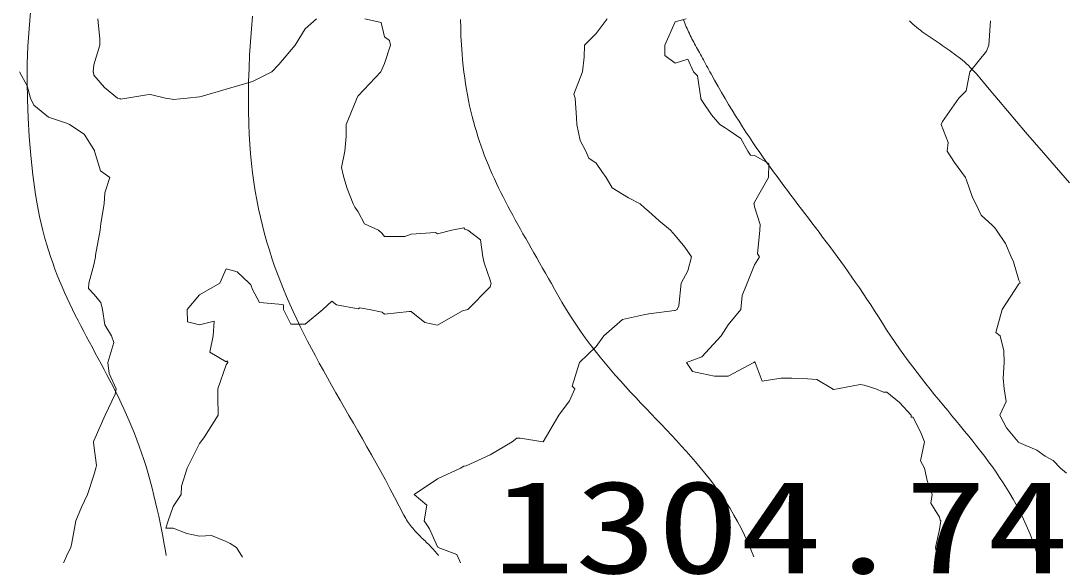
# Model space of a CAD drawing. Units: millimetres at full size, sheet at 1:500; details may follow other scales. Extents: x -209175 to 420500, y 0 to 351151.
# Drawn here: x 85958 to 93853, y 160072 to 164116 of the extents above; entities that cross this region are included whole.
import ezdxf
from ezdxf.enums import TextEntityAlignment as Align

# ---------------------------------------------------------------- set-up
doc = ezdxf.new("R2010")
doc.units = ezdxf.units.MM
doc.header["$LTSCALE"] = 500
for name, color, linetype, lineweight in [('D-BGD-HICN', 7, 'Continuous', 13), ('D-BGD-LWCN', 8, 'Continuous', 13), ('D-BGD-TXT', 7, 'Continuous', 13), ('D-BYP-STR8', 5, 'Continuous', 50), ('サーフェス_コンタ作成', 33, 'Continuous', 13)]:
    doc.layers.add(name, color=color, linetype=linetype, lineweight=lineweight)
doc.styles.add('ＭＳ ゴシック', font='')
doc.styles.get('ＭＳ ゴシック').set_extended_font_data('MS Gothic')

msp = doc.modelspace()

# ---------------------------------------------------------------- linework, layer by layer
at = {"layer": 'D-BGD-HICN'}
msp.add_lwpolyline([(89118.2, 160070.3), (89111.4, 160079.4), (89104.4, 160088.2), (89097.2, 160097), (89089.8, 160105.5), (89082.2, 160114), (89074.4, 160122.4), (89066.5, 160130.7), (89058.5, 160138.9), (89050.3, 160147), (89042, 160155.2), (89033.6, 160163.3), (89025.2, 160171.4), (89016.7, 160179.6), (89008.1, 160187.8), (88999.5, 160196), (88991, 160204.4), (88982.4, 160212.8), (88973.8, 160221.3), (88965.2, 160229.9), (88956.7, 160238.7), (88948.3, 160247.7), (88939.9, 160256.8), (88931.7, 160266.2), (88923.5, 160275.7), (88915.5, 160285.5), (88907.6, 160295.5), (88899.9, 160305.8), (88892.3, 160316.4), (88884.9, 160327.3), (88877.8, 160338.5), (88870.8, 160350), (88864.1, 160361.9), (88857.6, 160374.1), (88822.3, 160442.7), (88787, 160510.1), (88751.7, 160576.3), (88716.5, 160641.4), (88681.4, 160705.5), (88646.4, 160768.5), (88611.6, 160830.6), (88576.9, 160891.8), (88542.5, 160952.3), (88508.4, 161012), (88474.5, 161071), (88440.9, 161129.3), (88407.7, 161187.2), (88374.8, 161244.5), (88342.3, 161301.4), (88310.2, 161357.9), (88278.6, 161414), (88247.5, 161470), (88216.9, 161525.7), (88186.8, 161581.3), (88157.3, 161636.8), (88128.4, 161692.4), (88100.1, 161748), (88072.5, 161803.6), (88045.6, 161859.5), (88019.4, 161915.6), (87993.9, 161972), (87969.2, 162028.8), (87945.3, 162086), (87922.3, 162143.7), (87900.1, 162201.9), (87878.8, 162260.7), (87858.4, 162320.2), (87839, 162380.4), (87820.6, 162441.4), (87803.1, 162503.3), (87786.7, 162566.1), (87771.4, 162629.8), (87757.2, 162694.6), (87744.1, 162760.5), (87732.2, 162827.6), (87721.4, 162895.9), (87711.9, 162965.4), (87703.6, 163036.3), (87696.6, 163108.6), (87690.9, 163182.4), (87686.5, 163257.7), (87683.5, 163334.6), (87681.2, 163443.5), (87680.6, 163550.2), (87681.8, 163654.9), (87684.8, 163757.8), (87689.3, 163858.7), (87695.5, 163958), (87703.1, 164055.6), (87712.2, 164151.6)], dxfattribs=at)
at = {"layer": 'D-BGD-LWCN'}
for points in [[(87058.3, 160070.8), (87050.1, 160118.6), (87041.4, 160167), (87032.2, 160215.9), (87022.4, 160265.5), (87012.1, 160315.8), (87001.3, 160366.8), (86989.8, 160418.6), (86977.8, 160471.2), (86965.1, 160524.6), (86951.8, 160578.9), (86937.3, 160634.9), (86922.1, 160689.6), (86906.2, 160743.1), (86889.6, 160795.4), (86872.4, 160846.6), (86854.6, 160896.8), (86836.3, 160945.9), (86817.5, 160994.2), (86798.2, 161041.5), (86778.5, 161088), (86758.4, 161133.7), (86737.9, 161178.7), (86717.1, 161223.1), (86696, 161266.9), (86674.7, 161310.1), (86653.1, 161352.8), (86631.4, 161395.1), (86609.5, 161437), (86587.6, 161478.6), (86565.5, 161520), (86543.4, 161561.1), (86521.4, 161602.1), (86499.4, 161643), (86477.4, 161683.9), (86455.6, 161724.7), (86433.9, 161765.7), (86412.4, 161806.8), (86391.2, 161848.1), (86370.2, 161889.7), (86349.5, 161931.5), (86329.1, 161973.8), (86309.2, 162016.4), (86289.6, 162059.5), (86270.5, 162103.2), (86251.8, 162147.4), (86233.7, 162192.3), (86216.1, 162237.9), (86199.2, 162284.2), (86182.8, 162331.4), (86167.1, 162379.5), (86152.2, 162428.4), (86137.9, 162478.4), (86124.5, 162529.4), (86111.8, 162581.5), (86100.1, 162634.8), (86089.1, 162689.2), (86079.2, 162745), (86070.1, 162802.1), (86049.9, 162951.3), (86033.6, 163097.7), (86021.2, 163241.4), (86012.5, 163382.6), (86007.3, 163521.4), (86005.6, 163657.8), (86007.2, 163792.1), (86012, 163924.4), (86019.9, 164054.7), (86030.7, 164183.1)], [(89286.1, 164127), (89286.8, 164063.8), (89288.8, 163999.5), (89292.2, 163934), (89296.9, 163867.2), (89301, 163820), (89305.8, 163773.7), (89311.1, 163728.3), (89316.9, 163683.8), (89323.4, 163640.1), (89330.3, 163597.2), (89337.9, 163555.1), (89345.9, 163513.6), (89354.5, 163472.9), (89363.6, 163432.9), (89373.3, 163393.4), (89383.4, 163354.5), (89394, 163316.2), (89405.2, 163278.4), (89416.8, 163241.1), (89428.9, 163204.2), (89441.4, 163167.7), (89454.4, 163131.6), (89467.9, 163095.8), (89481.8, 163060.3), (89496.1, 163025.1), (89510.9, 162990.1), (89526.1, 162955.4), (89541.7, 162920.7), (89557.7, 162886.2), (89574.1, 162851.8), (89590.9, 162817.4), (89608, 162783.1), (89625.6, 162748.7), (89643.5, 162714.3), (89661.8, 162679.7), (89680.4, 162645.1), (89699.4, 162610.3), (89718.7, 162575.3), (89738.3, 162540.1), (89758.2, 162504.6), (89778.5, 162468.8), (89799, 162432.6), (89819.9, 162396.1), (89841, 162359.2), (89862.4, 162321.8), (89884.1, 162284), (89906.1, 162245.6), (89928.3, 162206.7), (89950.8, 162167.2), (89973.5, 162127.1), (89996.4, 162086.4), (90019.6, 162044.9), (90053, 161986.4), (90087.1, 161929.6), (90121.8, 161874.3), (90157.2, 161820.6), (90193.1, 161768.2), (90229.6, 161717.3), (90266.5, 161667.5), (90303.8, 161619), (90341.5, 161571.6), (90379.5, 161525.2), (90417.8, 161479.8), (90456.3, 161435.3), (90495, 161391.5), (90533.8, 161348.5), (90572.7, 161306.1), (90611.7, 161264.2), (90650.7, 161222.9), (90689.5, 161181.9), (90728.3, 161141.3), (90767, 161100.9), (90805.4, 161060.7), (90843.6, 161020.6), (90881.5, 160980.5), (90919.1, 160940.3), (90956.2, 160900), (90993, 160859.5), (91029.2, 160818.6), (91064.9, 160777.4), (91100.1, 160735.7), (91134.6, 160693.5), (91168.5, 160650.6), (91201.6, 160607.1), (91234, 160562.7), (91265.5, 160517.6), (91296.2, 160471.5), (91326, 160424.3), (91354.8, 160376.1), (91382.6, 160326.8), (91409.4, 160276.1), (91435.1, 160224.2), (91459.6, 160170.8), (91483, 160116), (91505, 160059.6)], [(93661.7, 160034.6), (93646.8, 160085.4), (93630.9, 160135), (93613.8, 160183.6), (93595.8, 160231.1), (93576.7, 160277.6), (93556.6, 160323.1), (93535.6, 160367.8), (93513.7, 160411.7), (93491, 160454.8), (93467.4, 160497.2), (93443, 160538.9), (93417.8, 160580.1), (93392, 160620.7), (93365.4, 160660.9), (93338.1, 160700.7), (93310.2, 160740), (93281.8, 160779.1), (93252.8, 160818), (93223.2, 160856.7), (93193.2, 160895.2), (93162.7, 160933.7), (93131.8, 160972.2), (93100.5, 161010.7), (93068.8, 161049.3), (93036.9, 161088.1), (93004.6, 161127.1), (92972.1, 161166.4), (92939.4, 161206), (92906.5, 161246), (92873.5, 161286.5), (92840.3, 161327.5), (92807.1, 161369), (92773.8, 161411.2), (92740.5, 161454), (92707.3, 161497.6), (92674.1, 161542), (92641, 161587.3), (92608, 161633.5), (92575.2, 161680.6), (92542.6, 161728.8), (92510.3, 161778), (92478.2, 161828.5), (92448.6, 161875.3), (92419.2, 161921.1), (92390.1, 161965.9), (92361.1, 162009.8), (92332.3, 162052.8), (92303.7, 162094.9), (92275.2, 162136.3), (92246.9, 162176.9), (92218.8, 162216.7), (92190.9, 162256), (92163, 162294.6), (92135.4, 162332.6), (92107.8, 162370.1), (92080.4, 162407.2), (92053.1, 162443.8), (92026, 162480), (91998.9, 162515.9), (91972, 162551.5), (91945.1, 162586.9), (91918.4, 162622.1), (91891.7, 162657.1), (91865.1, 162692), (91838.6, 162726.8), (91812.1, 162761.7), (91785.8, 162796.6), (91759.4, 162831.5), (91733.1, 162866.6), (91706.9, 162901.9), (91680.7, 162937.4), (91654.5, 162973.2), (91628.4, 163009.2), (91602.2, 163045.7), (91576.1, 163082.5), (91550, 163119.8), (91523.9, 163157.6), (91497.8, 163196), (91471.6, 163234.9), (91445.5, 163274.5), (91419.3, 163314.8), (91393.1, 163355.8), (91366.9, 163397.5), (91340.6, 163440.1), (91314.2, 163483.6), (91287.8, 163528), (91261.4, 163573.3), (91234.8, 163619.7), (91208.2, 163667.1), (91181.6, 163715.7), (91173, 163731.3), (91164.6, 163746.7), (91156.2, 163761.8), (91147.9, 163776.7), (91139.8, 163791.4), (91131.7, 163805.8), (91123.7, 163820.1), (91115.8, 163834.1), (91108.1, 163848), (91100.4, 163861.8), (91092.9, 163875.4), (91085.4, 163888.9), (91078.1, 163902.2), (91070.9, 163915.5), (91063.8, 163928.6), (91056.8, 163941.7), (91050, 163954.7), (91043.2, 163967.7), (91036.6, 163980.6), (91030.2, 163993.5), (91023.8, 164006.4), (91017.6, 164019.3), (91011.6, 164032.2), (91005.6, 164045.2), (90999.8, 164058.2), (90994.2, 164071.2), (90988.7, 164084.3), (90983.3, 164097.5), (90978.1, 164110.8), (90973.1, 164124.2)], [(93893.4, 162891.3), (93828.3, 162966.1), (93762.6, 163041.6), (93696.2, 163118.1), (93629.2, 163195.4), (93561.6, 163273.8), (93493.5, 163353.3), (93424.9, 163434), (93355.8, 163515.9), (93286.3, 163599.3), (93216.4, 163684), (93202, 163701.1), (93187.5, 163717.6), (93172.9, 163733.5), (93158.2, 163748.8), (93143.4, 163763.6), (93128.5, 163777.9), (93113.5, 163791.6), (93098.4, 163805), (93083.2, 163817.9), (93068, 163830.5), (93052.7, 163842.6), (93037.4, 163854.5), (93022.1, 163866), (93006.7, 163877.3), (92991.4, 163888.4), (92976, 163899.2), (92960.6, 163909.8), (92945.3, 163920.3), (92930, 163930.7), (92914.7, 163941), (92899.4, 163951.2), (92884.2, 163961.3), (92869.1, 163971.5), (92854.1, 163981.7), (92839.1, 163992), (92824.2, 164002.3), (92809.4, 164012.7), (92794.8, 164023.3), (92780.2, 164034.1), (92765.8, 164045), (92751.5, 164056.2), (92737.4, 164067.7), (92723.4, 164079.4), (92709.6, 164091.5), (92695.9, 164103.9), (92682.5, 164116.7)]]:
    msp.add_lwpolyline(points, dxfattribs=at)
at = {"layer": 'D-BYP-STR8'}
msp.add_arc((-66084.1, 65785.4), 168421.1, 23.53508, 58.38333, dxfattribs=at)
at = {"layer": 'サーフェス_コンタ作成'}
for points in [[(86539.6, 164131), (86556.5, 163976.5), (86555.2, 163931), (86511, 163782.6), (86505.9, 163731), (86507.2, 163727.2), (86511, 163703.9), (86592, 163612), (86689.9, 163531), (86709.3, 163529.3), (86711, 163524.6), (86759, 163531), (86911, 163557), (86940, 163560), (87051.7, 163531), (87103.3, 163523.3), (87111, 163522.1), (87217.7, 163531), (87311, 163540.9), (87323.4, 163543.4), (87511, 163600.1), (87607.6, 163627.6), (87711, 163656.5), (87857.3, 163731), (87911, 163784.7), (88033.4, 163931), (88111, 164055.6), (88196.2, 164131)], [(88562.3, 164131), (88684.8, 164104.8), (88711, 163994.5), (88747.7, 163967.7), (88756.4, 163931), (88711, 163792.5), (88683.4, 163731), (88511, 163548.1), (88501.1, 163531), (88495.8, 163515.8), (88420, 163331), (88420, 163240), (88411, 163131), (88385.1, 163005.1), (88402.7, 162931), (88427.3, 162847.3), (88471.8, 162731), (88484.9, 162704.9), (88511, 162670.4), (88559.9, 162579.9), (88664.3, 162531), (88689.5, 162509.5), (88711, 162485.1), (88865.1, 162485.1), (88911, 162501.5), (89095.1, 162515.1), (89111, 162504.1), (89218.7, 162531), (89311, 162548.9), (89318.3, 162538.3), (89341.8, 162531), (89437.7, 162457.7), (89453.5, 162331), (89465, 162285), (89511, 162154.1), (89515.9, 162135.9), (89516.9, 162131), (89511, 162102.4), (89339.6, 161931), (89311, 161924.8), (89301.6, 161921.6), (89111, 161812.3), (89014.3, 161834.3), (88911, 161917.3), (88896.7, 161916.7), (88711, 161895), (88691.8, 161911.8), (88593.4, 161931), (88524.1, 161944.1), (88511, 161937.3), (88347.1, 161967.1), (88311, 161994.3), (88243.9, 161931), (88111, 161821.4), (88001.7, 161821.7), (87946.8, 161931), (87946, 161966), (87911, 161972.2), (87764, 161984), (87711, 162083), (87699.2, 162119.2), (87685.3, 162131), (87595.4, 162215.4), (87511, 162238.5), (87464, 162131), (87311, 162042.2), (87216.9, 161931), (87218.2, 161838.2), (87311, 161814.6), (87422, 161842), (87413.6, 161731), (87387.5, 161607.5), (87511, 161534.5), (87522, 161542), (87523.4, 161531), (87511, 161513.1), (87450, 161331), (87450, 161270), (87452.1, 161131), (87347.6, 160967.6), (87320.5, 160931), (87311, 160916.9), (87217, 160731), (87173.4, 160593.4), (87172.2, 160531), (87111, 160440.3), (87073.2, 160331), (87056.3, 160276.3), (87111, 160276.2), (87215, 160235), (87311, 160216.9), (87401.6, 160221.6), (87511, 160175.6), (87541.5, 160161.5), (87590.5, 160131), (87636.4, 160056.4)], [(90394.2, 164131), (90311, 164019.5), (90222.7, 163931), (90221.1, 163841.1), (90208.3, 163731), (90142, 163562), (90152.1, 163531), (90163.4, 163383.4), (90165.4, 163331), (90190, 163210), (90234.2, 163131), (90255.7, 163075.7), (90311, 163037.9), (90356.1, 162976.1), (90388.2, 162931), (90432.8, 162852.8), (90511, 162804), (90557.8, 162777.8), (90645.4, 162731), (90679.3, 162699.3), (90711, 162672.2), (90785.7, 162605.7), (90874.7, 162531), (90891.4, 162511.4), (90911, 162491.5), (90982.5, 162402.5), (91033.9, 162331), (91005.3, 162225.3), (90954.5, 162131), (90938.5, 161958.5), (90924.9, 161931), (90911, 161923.4), (90903.9, 161923.9), (90711, 161898.6), (90670.6, 161890.6), (90511, 161856.9), (90369.9, 161731), (90311, 161652.7), (90185.5, 161531), (90131.2, 161351.2), (90151.8, 161331), (90111, 161241.3), (90029.4, 161131), (89911, 160931), (89736.6, 160956.6), (89711, 160958), (89677, 160931), (89511, 160831), (89328.6, 160748.6), (89311, 160745.2), (89286, 160731), (89111, 160651), (88934.2, 160531), (89029.8, 160449.8), (89009.4, 160331), (89051.8, 160271.8), (89111, 160135.6), (89114.7, 160134.7), (89116, 160131), (89257.3, 160077.3), (89311, 159957.9)], [(90994.3, 164131), (90911, 164109.7), (90832.5, 163931), (90832.7, 163852.7), (90911, 163794.8), (91005.4, 163825.4), (91048.2, 163731), (91079.6, 163699.6), (91103.1, 163531), (91105.1, 163525.1), (91111, 163512.8), (91186, 163406), (91248.9, 163331), (91287.6, 163307.6), (91311, 163292.4), (91405.6, 163225.6), (91458.7, 163131), (91480.2, 163100.2), (91511, 163098.1), (91617.6, 163037.6), (91617.3, 162931), (91511, 162743.9), (91505.6, 162731), (91507.7, 162727.7), (91511, 162707.7), (91553.9, 162573.9), (91550.6, 162531), (91531.8, 162351.8), (91548.7, 162331), (91511, 162268.9), (91454.9, 162131), (91417.3, 162037.3), (91407.2, 161931), (91311, 161814.9), (91258.9, 161731), (91111, 161572.7), (90995.7, 161531), (91042, 161462), (91111, 161446.5), (91207.9, 161427.9), (91311, 161426.2), (91505.1, 161531), (91511, 161536.1), (91513.9, 161533.9), (91514.3, 161531), (91569, 161389), (91711, 161411.1), (91793, 161413), (91911, 161406.7), (91982.6, 161402.6), (92100.3, 161331), (92105.8, 161325.8), (92111, 161324.9), (92137.7, 161331), (92311, 161363.4), (92339.9, 161359.9), (92429.2, 161331), (92486, 161306), (92511, 161304.8), (92608, 161228), (92695.5, 161131), (92696.2, 161116.2), (92711, 161115.5), (92772, 160992), (92796, 160931), (92767, 160787), (92796.5, 160731), (92816.3, 160636.3), (92854.6, 160531), (92845.5, 160465.5), (92911, 160359.1), (92916.5, 160336.5), (92920.2, 160331), (92911, 160266.7), (92878.8, 160131), (92885, 160105), (92911, 159990.3)], [(85949, 163731), (86005.1, 163625.1), (86030.1, 163531), (86057, 163477), (86111, 163432.7), (86168.2, 163388.2), (86311, 163339.7), (86316.5, 163336.5), (86327.3, 163331), (86437.5, 163257.5), (86511, 163142.8), (86515.5, 163135.5), (86516.5, 163131), (86561.1, 162981.1), (86631, 162931), (86594.7, 162814.7), (86587.9, 162731), (86562.5, 162582.5), (86557.2, 162531), (86522.3, 162342.3), (86523.8, 162331), (86511, 162269.5), (86473.5, 162131), (86469.5, 162089.5), (86511, 162046.6), (86563.5, 161983.5), (86576.5, 161931), (86595, 161815), (86645.1, 161731), (86662.8, 161682.8), (86615.3, 161531), (86626.2, 161446.2), (86679.3, 161331), (86671.8, 161291.8), (86595.1, 161131), (86511, 160938.1), (86508.1, 160931), (86507.9, 160927.9), (86511, 160903.7), (86529.6, 160749.6), (86525.3, 160731), (86511, 160676.7), (86462.7, 160531), (86416.6, 160436.6), (86373.3, 160331), (86345.2, 160165.2), (86337, 160131), (86311, 160081.9), (86245.4, 159931)]]:
    msp.add_lwpolyline(points, dxfattribs=at)
at = {"layer": 'サーフェス_コンタ作成', "color": 212}
msp.add_lwpolyline([(93296.5, 164116.5), (93282.5, 163931), (93266, 163886), (93140, 163731), (93111, 163587.4), (93056.2, 163531), (92934.1, 163354.1), (92921.8, 163331), (92976.4, 163196.4), (92968.3, 163131), (93024.6, 163044.6), (93106.3, 162931), (93108.2, 162928.2), (93111, 162918.3), (93158.8, 162778.8), (93184.3, 162731), (93226.7, 162646.7), (93311, 162566.5), (93329.2, 162549.2), (93340.9, 162531), (93410.2, 162430.2), (93453.2, 162331), (93471.5, 162291.5), (93511, 162152.4), (93518.1, 162138.1), (93521.5, 162131), (93511, 162125.9), (93384.6, 161931), (93337.4, 161757.4), (93369.8, 161731), (93398.2, 161618.2), (93400, 161531), (93392.8, 161412.8), (93399.9, 161331), (93414.4, 161234.4), (93367, 161131), (93417.1, 161037.1), (93505.6, 160931), (93506.4, 160926.4), (93511, 160924.8), (93647.7, 160867.7), (93711, 160820.9), (93769.7, 160789.7), (93825.5, 160731), (93872.6, 160692.6)], dxfattribs=at)

# ---------------------------------------------------------------- texts
at = {"layer": 'D-BGD-TXT', "style": 'ＭＳ ゴシック', "width": 1.3}
msp.add_text('1304.74', height=705, rotation=359.993, dxfattribs=at).set_placement((89527, 160639.4), align=Align.TOP_LEFT)

doc.saveas('drawing.dxf')
